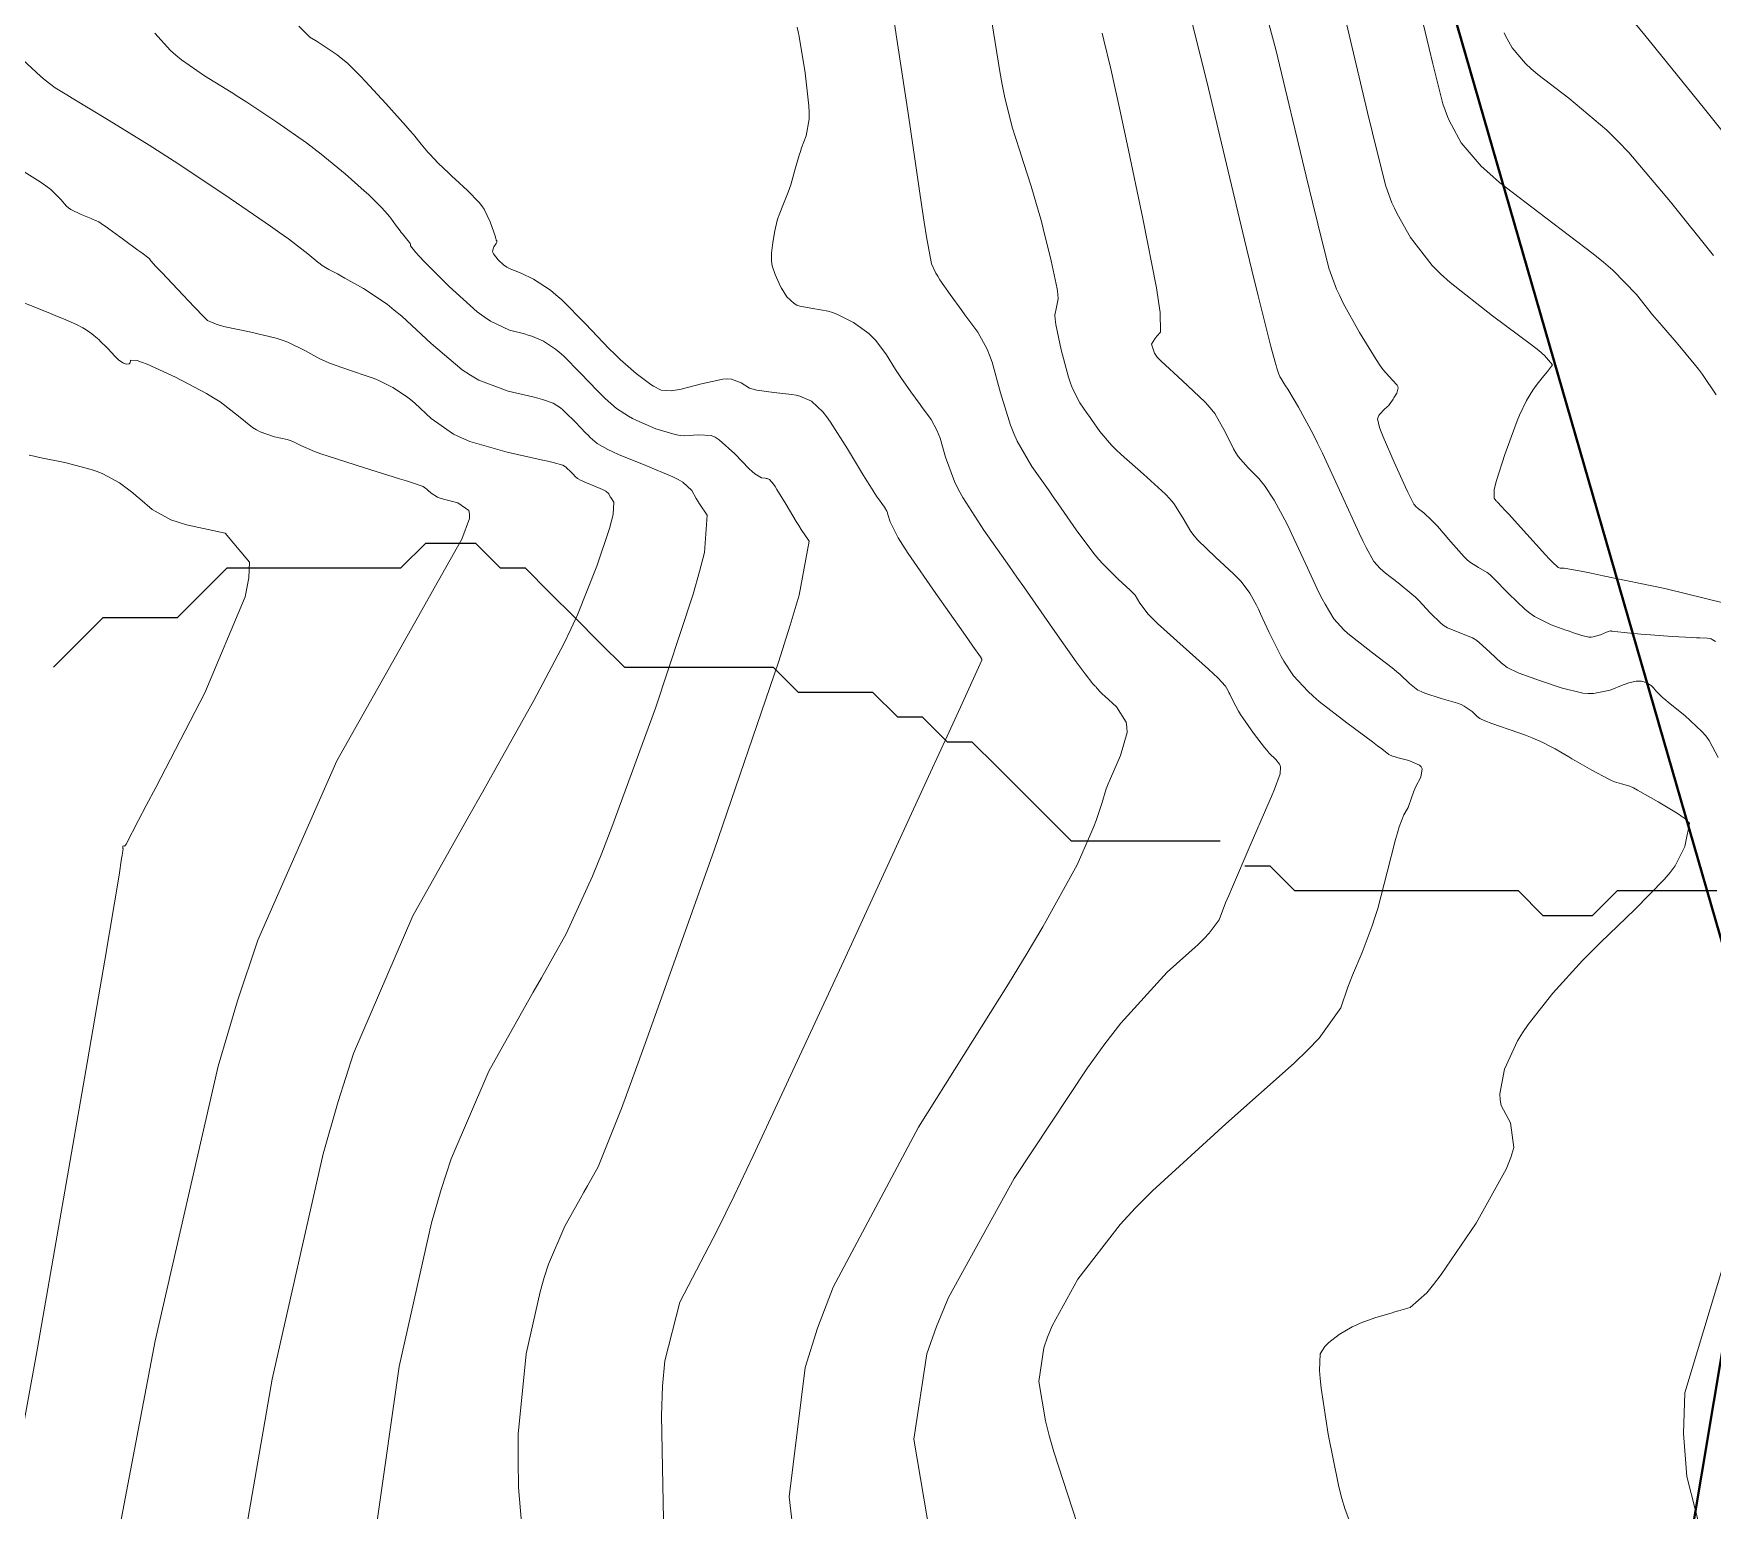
# Model space of a CAD drawing. Header units: millimetres. Extents: x 837475 to 838477, y 1189012 to 1191015.
# Drawn here: x 837596.3 to 837663.9, y 1189653.3 to 1189712.8 of the extents above; entities that cross this region are included whole.
import ezdxf

# ---------------------------------------------------------------- set-up
doc = ezdxf.new("R2010")
doc.units = ezdxf.units.MM
doc.header["$LTSCALE"] = 0.3
doc.layers.add('CORREDORVIA', color=94, linetype='Continuous', lineweight=40)
doc.layers.add('DRENAJE', color=5, linetype='Continuous', lineweight=25)
doc.layers.add('COTAS 10', color=7, linetype='Continuous', lineweight=9, true_color=0x6e3e2d)
doc.layers.add('COTAS INT', color=7, linetype='Continuous', lineweight=5, true_color=0x9fa19f)

msp = doc.modelspace()

# ---------------------------------------------------------------- linework, layer by layer
at = {"layer": 'CORREDORVIA'}
msp.add_lwpolyline([(837918.48, 1189883.493), (837925.042, 1189453.383), (837902.497, 1189217.712), (837593.191, 1189234.399), (837666.017, 1189670.117), (837623.316, 1189818.024), (837548.503, 1190011.455), (837506.88, 1190461.595), (837936.282, 1190278.252), (837938.054, 1190355.403), (837933.054, 1190517.446), (837913.685, 1190646.739), (837916.913, 1190801.892), (837910.676, 1191000.965), (838213.029, 1190992.912), (838237.174, 1190821.339), (838237.001, 1190602.875), (838240.031, 1190437.198), (838238.102, 1190145.726), (838184.199, 1189898.277), (837758.842, 1190109.914), (837918.48, 1189883.493)], dxfattribs=at)
at = {"layer": 'COTAS 10'}
for points in [[(837664.123, 1189683.618), (837663.754, 1189684.305), (837663.616, 1189684.49), (837663.462, 1189684.672), (837662.773, 1189685.314), (837662.123, 1189685.836), (837661.993, 1189685.944), (837661.884, 1189686.036), (837661.67, 1189686.233), (837661.601, 1189686.319), (837661.584, 1189686.341), (837661.567, 1189686.362), (837661.513, 1189686.431), (837661.447, 1189686.496), (837661.423, 1189686.516), (837661.396, 1189686.536), (837661.277, 1189686.612), (837661.125, 1189686.672), (837661.076, 1189686.682), (837661.026, 1189686.689), (837660.822, 1189686.689), (837660.526, 1189686.624), (837660.417, 1189686.589), (837660.297, 1189686.548), (837659.766, 1189686.338), (837659.096, 1189686.195), (837658.888, 1189686.195), (837658.671, 1189686.213), (837657.804, 1189686.421), (837656.971, 1189686.709), (837656.775, 1189686.778), (837656.593, 1189686.841), (837656.061, 1189687.028), (837655.626, 1189687.249), (837655.504, 1189687.333), (837655.383, 1189687.428), (837654.943, 1189687.852), (837654.487, 1189688.272), (837654.356, 1189688.363), (837654.222, 1189688.442), (837653.72, 1189688.64), (837653.221, 1189688.841), (837653.089, 1189688.923), (837652.96, 1189689.017), (837652.519, 1189689.451), (837652.064, 1189689.944), (837651.927, 1189690.076), (837651.785, 1189690.205), (837651.23, 1189690.651), (837650.722, 1189691.047), (837650.61, 1189691.143), (837650.51, 1189691.234), (837650.251, 1189691.516), (837649.943, 1189692.078), (837649.813, 1189692.345), (837649.663, 1189692.661), (837648.957, 1189694.205), (837648.183, 1189695.876), (837647.99, 1189696.272), (837647.806, 1189696.639), (837647.218, 1189697.723), (837646.788, 1189698.447), (837646.703, 1189698.588), (837646.634, 1189698.701), (837646.511, 1189698.894), (837646.483, 1189698.932), (837646.474, 1189698.949), (837646.465, 1189698.969), (837646.426, 1189699.061), (837646.352, 1189699.297), (837646.32, 1189699.407), (837646.283, 1189699.536), (837646.108, 1189700.164), (837645.596, 1189702.217), (837645.347, 1189703.245), (837645.051, 1189704.472), (837643.593, 1189710.563), (837642.073, 1189716.709)], [(837621.679, 1189651.527), (837621.564, 1189657.123), (837621.614, 1189658.304), (837621.7, 1189659.326), (837622.308, 1189661.69), (837623.832, 1189664.602), (837624.496, 1189665.97), (837625.265, 1189667.582), (837628.916, 1189675.43), (837632.404, 1189683.028), (837633.07, 1189684.481), (837633.607, 1189685.653), (837634.464, 1189687.535), (837634.463, 1189687.583), (837634.458, 1189687.598), (837634.452, 1189687.614), (837634.416, 1189687.678), (837634.11, 1189688.11), (837633.935, 1189688.358), (837633.72, 1189688.662), (837632.616, 1189690.221), (837631.506, 1189691.835), (837631.287, 1189692.172), (837631.106, 1189692.462), (837630.774, 1189693.112), (837630.691, 1189693.411), (837630.667, 1189693.478), (837630.643, 1189693.539), (837630.552, 1189693.704), (837630.446, 1189693.846), (837630.412, 1189693.892), (837630.376, 1189693.941), (837630.23, 1189694.142), (837629.954, 1189694.568), (837629.836, 1189694.76), (837629.701, 1189694.982), (837629.062, 1189696.052), (837628.38, 1189697.123), (837628.217, 1189697.347), (837628.066, 1189697.54), (837627.611, 1189697.974), (837627.147, 1189698.168), (837626.989, 1189698.208), (837626.819, 1189698.243), (837626.098, 1189698.323), (837625.407, 1189698.408), (837625.255, 1189698.447), (837625.12, 1189698.492), (837624.775, 1189698.709), (837624.388, 1189698.86), (837624.226, 1189698.863), (837624.041, 1189698.85), (837623.175, 1189698.662), (837622.306, 1189698.443), (837622.118, 1189698.41), (837621.954, 1189698.388), (837621.553, 1189698.408), (837621.246, 1189698.57), (837621.141, 1189698.638), (837621.028, 1189698.716), (837620.547, 1189699.082), (837619.909, 1189699.65), (837619.696, 1189699.856), (837619.468, 1189700.083), (837618.514, 1189701.078), (837617.551, 1189702.045), (837617.317, 1189702.254), (837617.097, 1189702.437), (837616.419, 1189702.888), (837615.921, 1189703.122), (837615.815, 1189703.169), (837615.722, 1189703.209), (837615.497, 1189703.289), (837615.336, 1189703.363), (837615.283, 1189703.4), (837615.225, 1189703.443), (837614.988, 1189703.658), (837614.802, 1189703.897), (837614.777, 1189703.956), (837614.764, 1189704.011), (837614.814, 1189704.187), (837614.909, 1189704.318), (837614.925, 1189704.346), (837614.936, 1189704.37), (837614.939, 1189704.425), (837614.916, 1189704.456), (837614.912, 1189704.465), (837614.909, 1189704.474), (837614.903, 1189704.505), (837614.868, 1189704.63), (837614.847, 1189704.698), (837614.819, 1189704.78), (837614.677, 1189705.196), (837614.429, 1189705.698), (837614.335, 1189705.835), (837614.231, 1189705.971), (837613.765, 1189706.453), (837613.257, 1189706.911), (837613.127, 1189707.032), (837613.001, 1189707.15), (837612.582, 1189707.555), (837612.239, 1189707.909), (837612.161, 1189707.995), (837612.09, 1189708.076), (837611.894, 1189708.323), (837611.584, 1189708.703), (837611.442, 1189708.867), (837611.275, 1189709.057), (837610.467, 1189709.953), (837609.641, 1189710.848), (837609.463, 1189711.037), (837609.307, 1189711.2), (837608.925, 1189711.575), (837608.668, 1189711.787), (837608.59, 1189711.847), (837608.509, 1189711.908), (837608.192, 1189712.131), (837607.868, 1189712.346), (837607.783, 1189712.401), (837607.699, 1189712.454), (837607.413, 1189712.631), (837606.966, 1189713.065)], [(837666.337, 1189706.28), (837663.566, 1189709.737), (837661.172, 1189712.713), (837660.65, 1189713.328)], [(837596.102, 1189695.79), (837596.305, 1189695.751), (837596.531, 1189695.706), (837597.551, 1189695.496), (837598.605, 1189695.219), (837598.852, 1189695.133), (837599.081, 1189695.042), (837599.746, 1189694.676), (837600.277, 1189694.273), (837600.42, 1189694.159), (837600.562, 1189694.042), (837601.06, 1189693.611), (837601.809, 1189693.196), (837602.108, 1189693.091), (837602.446, 1189692.989), (837604.001, 1189692.657), (837604.98, 1189691.485), (837604.956, 1189690.854), (837604.803, 1189690.091), (837603.184, 1189686.227), (837601.205, 1189682.415), (837600.825, 1189681.684), (837600.517, 1189681.094), (837600.014, 1189680.134), (837599.989, 1189680.098), (837599.979, 1189680.084), (837599.968, 1189680.067), (837599.955, 1189680.06), (837599.95, 1189680.059), (837599.943, 1189680.058), (837599.913, 1189680.06), (837599.886, 1189680.054), (837599.882, 1189680.05), (837599.879, 1189680.043), (837599.878, 1189680.008), (837599.884, 1189679.972), (837599.885, 1189679.965), (837599.886, 1189679.959), (837599.887, 1189679.948), (837599.862, 1189679.784), (837599.847, 1189679.681), (837599.828, 1189679.554), (837599.731, 1189678.887), (837599.153, 1189675.461), (837598.832, 1189673.594), (837598.44, 1189671.329), (837596.441, 1189659.834), (837594.328, 1189648.281)], [(837664.669, 1189647.557), (837662.851, 1189654.671), (837662.729, 1189656.408), (837662.773, 1189658.044), (837664.308, 1189663.114)]]:
    msp.add_lwpolyline(points, dxfattribs=at)
at = {"layer": 'COTAS INT'}
for points in [[(837644.787, 1189717.753), (837646.31, 1189712.126), (837647.531, 1189707.024), (837647.781, 1189705.988), (837647.993, 1189705.115), (837648.442, 1189703.323), (837648.753, 1189702.482), (837648.879, 1189702.21), (837649.021, 1189701.92), (837649.677, 1189700.729), (837650.347, 1189699.642), (837650.499, 1189699.418), (837650.635, 1189699.227), (837651.004, 1189698.815), (837651.196, 1189698.615), (837651.221, 1189698.558), (837651.233, 1189698.5), (837651.176, 1189698.288), (837651.056, 1189698.098), (837651.029, 1189698.055), (837651.005, 1189698.016), (837650.94, 1189697.911), (837650.868, 1189697.818), (837650.839, 1189697.787), (837650.806, 1189697.754), (837650.655, 1189697.615), (837650.508, 1189697.466), (837650.477, 1189697.426), (837650.451, 1189697.388), (837650.396, 1189697.254), (837650.484, 1189696.909), (837650.548, 1189696.738), (837650.629, 1189696.533), (837651.067, 1189695.519), (837651.525, 1189694.511), (837651.619, 1189694.309), (837651.698, 1189694.142), (837651.865, 1189693.821), (837651.97, 1189693.706), (837652.011, 1189693.669), (837652.056, 1189693.63), (837652.263, 1189693.47), (837652.575, 1189693.184), (837652.687, 1189693.066), (837652.811, 1189692.931), (837653.351, 1189692.302), (837653.897, 1189691.695), (837654.024, 1189691.573), (837654.14, 1189691.472), (837654.473, 1189691.276), (837654.818, 1189691.076), (837654.942, 1189690.973), (837655.079, 1189690.849), (837655.676, 1189690.23), (837656.352, 1189689.577), (837656.539, 1189689.432), (837656.725, 1189689.302), (837657.396, 1189688.963), (837657.99, 1189688.752), (837658.129, 1189688.703), (837658.257, 1189688.658), (837658.623, 1189688.53), (837658.917, 1189688.473), (837658.999, 1189688.473), (837659.081, 1189688.48), (837659.377, 1189688.561), (837659.62, 1189688.662), (837659.668, 1189688.681), (837659.708, 1189688.696), (837659.781, 1189688.719), (837659.803, 1189688.716), (837659.81, 1189688.716), (837659.817, 1189688.715), (837659.848, 1189688.711), (837659.962, 1189688.698), (837660.457, 1189688.64), (837661.004, 1189688.587), (837661.193, 1189688.571), (837661.398, 1189688.556), (837662.27, 1189688.499), (837663.079, 1189688.452), (837663.244, 1189688.444), (837663.384, 1189688.437), (837663.674, 1189688.427), (837663.8, 1189688.407), (837663.836, 1189688.394), (837663.873, 1189688.377), (837664.01, 1189688.288)], [(837651.742, 1189715.25), (837652.479, 1189712.173), (837652.63, 1189711.548), (837652.758, 1189711.022), (837653.029, 1189709.941), (837653.216, 1189709.434), (837653.292, 1189709.269), (837653.378, 1189709.095), (837653.774, 1189708.376), (837654.578, 1189707.433), (837654.921, 1189707.117), (837655.317, 1189706.776), (837657.182, 1189705.346), (837659.084, 1189703.907), (837659.503, 1189703.562), (837659.874, 1189703.239), (837660.828, 1189702.261), (837661.481, 1189701.448), (837661.664, 1189701.228), (837661.847, 1189701.011), (837662.514, 1189700.245), (837663.156, 1189699.479), (837663.323, 1189699.262), (837663.485, 1189699.042), (837664.033, 1189698.228)], [(837634.822, 1189713.574), (837635.191, 1189711.245), (837635.287, 1189710.724), (837635.38, 1189710.255), (837635.692, 1189709.007), (837635.987, 1189708.093), (837636.07, 1189707.835), (837636.153, 1189707.575), (837636.456, 1189706.62), (837636.766, 1189705.571), (837636.853, 1189705.252), (837636.941, 1189704.921), (837637.266, 1189703.624), (837637.499, 1189702.499), (837637.53, 1189702.277), (837637.546, 1189702.093), (837637.481, 1189701.753), (837637.411, 1189701.435), (837637.423, 1189701.267), (837637.449, 1189701.063), (837637.659, 1189700.034), (837637.957, 1189698.942), (837638.039, 1189698.698), (837638.121, 1189698.479), (837638.415, 1189697.901), (837638.716, 1189697.474), (837638.803, 1189697.351), (837638.891, 1189697.225), (837639.22, 1189696.754), (837639.696, 1189696.193), (837639.876, 1189696.012), (837640.078, 1189695.819), (837640.982, 1189695.027), (837641.859, 1189694.231), (837642.043, 1189694.035), (837642.201, 1189693.85), (837642.562, 1189693.272), (837642.883, 1189692.72), (837643.017, 1189692.552), (837643.17, 1189692.377), (837643.885, 1189691.688), (837644.608, 1189691.02), (837644.767, 1189690.858), (837644.907, 1189690.706), (837645.263, 1189690.239), (837645.527, 1189689.752), (837645.61, 1189689.588), (837645.697, 1189689.41), (837646.044, 1189688.659), (837646.422, 1189687.883), (837646.528, 1189687.688), (837646.634, 1189687.503), (837647.023, 1189686.907), (837647.59, 1189686.289), (837647.809, 1189686.09), (837648.055, 1189685.879), (837649.164, 1189685.015), (837650.204, 1189684.247), (837650.406, 1189684.096), (837650.571, 1189683.972), (837650.855, 1189683.749), (837651.003, 1189683.682), (837651.082, 1189683.656), (837651.178, 1189683.628), (837651.663, 1189683.502), (837652.097, 1189683.311), (837652.161, 1189683.241), (837652.201, 1189683.164), (837652.141, 1189682.826), (837651.949, 1189682.459), (837651.906, 1189682.364), (837651.866, 1189682.271), (837651.758, 1189681.96), (837651.663, 1189681.683), (837651.633, 1189681.611), (837651.6, 1189681.542), (837651.467, 1189681.31), (837651.275, 1189680.824), (837651.206, 1189680.595), (837651.129, 1189680.324), (837650.796, 1189679.003), (837650.409, 1189677.541), (837650.3, 1189677.181), (837650.19, 1189676.841), (837649.782, 1189675.774), (837649.398, 1189674.859), (837649.303, 1189674.614), (837649.212, 1189674.374), (837648.922, 1189673.537), (837648.055, 1189672.327), (837647.6, 1189671.851), (837647.052, 1189671.314), (837644.295, 1189668.867), (837641.336, 1189666.177), (837640.659, 1189665.487), (837640.044, 1189664.822), (837638.34, 1189662.617), (837637.306, 1189660.739), (837637.114, 1189660.279), (837636.963, 1189659.846), (837636.758, 1189658.501), (837637.034, 1189656.909), (837637.186, 1189656.32), (837637.371, 1189655.668), (837638.312, 1189652.777)], [(837649.026, 1189713.688), (837650.005, 1189709.599), (837650.206, 1189708.768), (837650.376, 1189708.068), (837650.735, 1189706.632), (837650.985, 1189705.958), (837651.085, 1189705.74), (837651.2, 1189705.507), (837651.725, 1189704.553), (837652.606, 1189703.434), (837652.944, 1189703.099), (837653.323, 1189702.752), (837655.031, 1189701.406), (837656.602, 1189700.239), (837656.895, 1189700.006), (837657.126, 1189699.811), (837657.447, 1189699.43), (837657.334, 1189699.273), (837657.292, 1189699.219), (837657.244, 1189699.161), (837657.033, 1189698.913), (837656.788, 1189698.605), (837656.72, 1189698.508), (837656.652, 1189698.407), (837656.405, 1189698), (837656.121, 1189697.4), (837656.029, 1189697.176), (837655.931, 1189696.927), (837655.531, 1189695.821), (837655.198, 1189694.779), (837655.143, 1189694.57), (837655.103, 1189694.397), (837655.093, 1189694.058), (837655.17, 1189693.967), (837655.185, 1189693.95), (837655.199, 1189693.936), (837655.226, 1189693.911), (837655.414, 1189693.71), (837655.529, 1189693.584), (837655.671, 1189693.427), (837656.409, 1189692.608), (837657.16, 1189691.783), (837657.31, 1189691.624), (837657.435, 1189691.494), (837657.677, 1189691.272), (837657.761, 1189691.251), (837657.787, 1189691.247), (837657.814, 1189691.245), (837657.92, 1189691.243), (837658.609, 1189691.119), (837659.003, 1189691.04), (837659.486, 1189690.941), (837661.966, 1189690.42), (837664.43, 1189689.824)], [(837601.164, 1189712.792), (837601.806, 1189712.084), (837602.017, 1189711.896), (837602.242, 1189711.711), (837603.174, 1189711.072), (837604.245, 1189710.41), (837604.557, 1189710.211), (837604.877, 1189710.005), (837606.087, 1189709.202), (837607.272, 1189708.367), (837607.575, 1189708.141), (837607.867, 1189707.917), (837608.83, 1189707.125), (837609.599, 1189706.443), (837609.768, 1189706.288), (837609.918, 1189706.149), (837610.301, 1189705.768), (837610.545, 1189705.488), (837610.607, 1189705.412), (837610.667, 1189705.337), (837610.865, 1189705.07), (837611.043, 1189704.824), (837611.091, 1189704.762), (837611.138, 1189704.702), (837611.302, 1189704.507), (837611.424, 1189704.355), (837611.444, 1189704.323), (837611.459, 1189704.294), (837611.463, 1189704.226), (837611.681, 1189703.95), (837611.83, 1189703.791), (837612.018, 1189703.596), (837613.018, 1189702.592), (837614.152, 1189701.569), (837614.424, 1189701.361), (837614.679, 1189701.187), (837615.448, 1189700.831), (837616.054, 1189700.677), (837616.206, 1189700.63), (837616.35, 1189700.581), (837616.814, 1189700.39), (837617.298, 1189700.069), (837617.455, 1189699.938), (837617.622, 1189699.789), (837618.31, 1189699.099), (837618.991, 1189698.388), (837619.153, 1189698.226), (837619.305, 1189698.079), (837619.761, 1189697.673), (837620.237, 1189697.361), (837620.401, 1189697.274), (837620.58, 1189697.185), (837621.342, 1189696.86), (837622.125, 1189696.623), (837622.316, 1189696.59), (837622.495, 1189696.571), (837623.051, 1189696.619), (837623.571, 1189696.586), (837623.727, 1189696.516), (837623.89, 1189696.419), (837624.522, 1189695.848), (837625.094, 1189695.247), (837625.218, 1189695.132), (837625.327, 1189695.039), (837625.598, 1189694.885), (837625.753, 1189694.868), (837625.79, 1189694.861), (837625.824, 1189694.852), (837625.924, 1189694.81), (837626.076, 1189694.626), (837626.142, 1189694.527), (837626.219, 1189694.408), (837626.587, 1189693.804), (837626.996, 1189693.129), (837627.099, 1189692.964), (837627.198, 1189692.808), (837627.519, 1189692.327), (837627.11, 1189690.164), (837626.749, 1189688.948), (837626.28, 1189687.466), (837623.69, 1189679.884), (837620.971, 1189672.255), (837620.42, 1189670.743), (837619.958, 1189669.491), (837619.018, 1189667.136), (837618.589, 1189666.37), (837618.448, 1189666.119), (837618.298, 1189665.852), (837617.675, 1189664.748), (837617.019, 1189663.223), (837616.848, 1189662.69), (837616.681, 1189662.109), (837616.116, 1189659.611), (837615.802, 1189656.377), (837615.794, 1189655.332), (837615.819, 1189654.223), (837616.196, 1189649.676)], [(837627.286, 1189648.897), (837626.705, 1189653.852), (837627.352, 1189659.063), (837627.849, 1189660.646), (837628.484, 1189662.29), (837631.924, 1189668.732), (837635.543, 1189674.514), (837636.291, 1189675.741), (837636.928, 1189676.806), (837638.309, 1189679.303), (837638.863, 1189680.556), (837638.979, 1189680.837), (837639.078, 1189681.09), (837639.298, 1189681.764), (837639.482, 1189682.357), (837639.558, 1189682.559), (837639.645, 1189682.777), (837640.049, 1189683.697), (837640.315, 1189684.623), (837640.314, 1189684.845), (837640.282, 1189685.051), (837639.898, 1189685.667), (837639.417, 1189686.092), (837639.323, 1189686.178), (837639.247, 1189686.25), (837639.114, 1189686.395), (837639.075, 1189686.457), (837639.058, 1189686.477), (837639.038, 1189686.498), (837638.945, 1189686.583), (837638.627, 1189686.985), (837638.466, 1189687.206), (837638.274, 1189687.473), (837637.317, 1189688.835), (837636.185, 1189690.457), (837635.883, 1189690.888), (837635.585, 1189691.313), (837634.549, 1189692.781), (837633.7, 1189694.094), (837633.52, 1189694.42), (837633.364, 1189694.729), (837633, 1189695.71), (837632.786, 1189696.474), (837632.725, 1189696.647), (837632.662, 1189696.803), (837632.43, 1189697.227), (837632.159, 1189697.59), (837632.072, 1189697.708), (837631.98, 1189697.833), (837631.605, 1189698.348), (837631.206, 1189698.919), (837631.099, 1189699.081), (837630.994, 1189699.243), (837630.625, 1189699.841), (837630.204, 1189700.409), (837630.064, 1189700.552), (837629.916, 1189700.69), (837629.298, 1189701.138), (837628.633, 1189701.474), (837628.454, 1189701.541), (837628.278, 1189701.597), (837627.663, 1189701.703), (837627.137, 1189701.795), (837627.018, 1189701.841), (837626.909, 1189701.896), (837626.612, 1189702.172), (837626.404, 1189702.513), (837626.352, 1189702.61), (837626.302, 1189702.708), (837626.142, 1189703.069), (837626.033, 1189703.423), (837626.015, 1189703.517), (837626.002, 1189703.609), (837625.999, 1189703.924), (837626.038, 1189704.247), (837626.052, 1189704.344), (837626.068, 1189704.443), (837626.135, 1189704.83), (837626.234, 1189705.244), (837626.27, 1189705.36), (837626.31, 1189705.478), (837626.483, 1189705.909), (837626.674, 1189706.385), (837626.724, 1189706.531), (837626.773, 1189706.682), (837626.943, 1189707.277), (837627.112, 1189707.873), (837627.161, 1189708.026), (837627.21, 1189708.173), (837627.398, 1189708.658), (837627.51, 1189709.318), (837627.512, 1189709.576), (837627.502, 1189709.867), (837627.361, 1189711.187), (837627.111, 1189712.652), (837627.032, 1189713.033)], [(837630.951, 1189713.161), (837631.513, 1189709.468), (837632.043, 1189705.883), (837632.152, 1189705.174), (837632.245, 1189704.588), (837632.446, 1189703.495), (837632.618, 1189703.128), (837632.693, 1189703), (837632.78, 1189702.86), (837633.193, 1189702.259), (837633.663, 1189701.616), (837633.785, 1189701.45), (837633.905, 1189701.289), (837634.309, 1189700.75), (837634.682, 1189700.067), (837634.782, 1189699.816), (837634.881, 1189699.538), (837635.226, 1189698.307), (837635.622, 1189696.997), (837635.754, 1189696.668), (837635.895, 1189696.353), (837636.482, 1189695.341), (837637.151, 1189694.393), (837637.343, 1189694.12), (837637.538, 1189693.841), (837638.268, 1189692.794), (837638.985, 1189691.833), (837639.171, 1189691.609), (837639.353, 1189691.402), (837639.964, 1189690.805), (837640.449, 1189690.364), (837640.55, 1189690.256), (837640.638, 1189690.154), (837640.838, 1189689.834), (837641.169, 1189689.394), (837641.34, 1189689.217), (837641.545, 1189689.015), (837642.572, 1189688.085), (837643.595, 1189687.18), (837643.799, 1189686.994), (837643.967, 1189686.835), (837644.286, 1189686.497), (837644.388, 1189686.309), (837644.42, 1189686.245), (837644.453, 1189686.177), (837644.588, 1189685.887), (837644.802, 1189685.493), (837644.885, 1189685.359), (837644.98, 1189685.215), (837645.41, 1189684.602), (837645.851, 1189684.023), (837645.953, 1189683.899), (837646.046, 1189683.792), (837646.308, 1189683.537), (837646.458, 1189683.359), (837646.481, 1189683.299), (837646.495, 1189683.236), (837646.479, 1189682.969), (837646.252, 1189682.346), (837646.134, 1189682.058), (837645.992, 1189681.718), (837645.279, 1189680.074), (837644.557, 1189678.416), (837644.409, 1189678.068), (837644.284, 1189677.768), (837644.02, 1189677.088), (837643.629, 1189676.543), (837643.424, 1189676.329), (837643.177, 1189676.087), (837641.935, 1189674.984), (837640.067, 1189672.93), (837639.425, 1189672.088), (837638.729, 1189671.128), (837635.766, 1189666.673), (837633.13, 1189661.884), (837632.64, 1189660.712), (837632.255, 1189659.608), (837631.732, 1189656.176), (837632.401, 1189652.212)], [(837639.321, 1189712.79), (837639.387, 1189712.509), (837639.661, 1189711.346), (837640.042, 1189709.642), (837640.176, 1189709.021), (837640.322, 1189708.336), (837640.955, 1189705.321), (837641.497, 1189702.529), (837641.587, 1189701.984), (837641.651, 1189701.538), (837641.662, 1189700.751), (837641.511, 1189700.59), (837641.471, 1189700.539), (837641.433, 1189700.485), (837641.303, 1189700.265), (837641.417, 1189699.896), (837641.533, 1189699.747), (837641.685, 1189699.579), (837642.536, 1189698.805), (837643.467, 1189697.933), (837643.669, 1189697.703), (837643.846, 1189697.479), (837644.286, 1189696.711), (837644.597, 1189696.046), (837644.693, 1189695.887), (837644.795, 1189695.738), (837645.198, 1189695.291), (837645.621, 1189694.861), (837645.735, 1189694.723), (837645.847, 1189694.577), (837646.24, 1189693.981), (837646.667, 1189693.196), (837646.8, 1189692.93), (837646.94, 1189692.643), (837647.501, 1189691.432), (837648.042, 1189690.272), (837648.17, 1189690.017), (837648.289, 1189689.79), (837648.637, 1189689.211), (837649.05, 1189688.762), (837649.21, 1189688.617), (837649.389, 1189688.463), (837650.197, 1189687.833), (837650.995, 1189687.226), (837651.167, 1189687.086), (837651.318, 1189686.958), (837651.687, 1189686.6), (837652.024, 1189686.339), (837652.154, 1189686.273), (837652.301, 1189686.21), (837652.966, 1189686.004), (837653.626, 1189685.809), (837653.769, 1189685.752), (837653.896, 1189685.694), (837654.21, 1189685.475), (837654.414, 1189685.278), (837654.47, 1189685.235), (837654.526, 1189685.196), (837654.727, 1189685.094), (837655.011, 1189684.994), (837655.12, 1189684.956), (837655.24, 1189684.914), (837655.783, 1189684.727), (837656.358, 1189684.518), (837656.5, 1189684.463), (837656.634, 1189684.409), (837657.054, 1189684.223), (837657.392, 1189684.055), (837657.474, 1189684.012), (837657.551, 1189683.97), (837657.788, 1189683.833), (837658.104, 1189683.644), (837658.231, 1189683.571), (837658.374, 1189683.488), (837659.034, 1189683.11), (837659.687, 1189682.759), (837659.826, 1189682.694), (837659.946, 1189682.642), (837660.229, 1189682.567), (837660.556, 1189682.464), (837660.704, 1189682.394), (837660.877, 1189682.307), (837661.709, 1189681.84), (837662.507, 1189681.353), (837662.658, 1189681.252), (837662.779, 1189681.166), (837662.964, 1189680.978), (837662.927, 1189680.778), (837662.909, 1189680.685), (837662.886, 1189680.575), (837662.775, 1189680.039), (837662.384, 1189679.259), (837662.185, 1189678.995), (837661.947, 1189678.71), (837660.761, 1189677.508), (837659.377, 1189676.177), (837659.014, 1189675.81), (837658.66, 1189675.445), (837657.457, 1189674.135), (837656.463, 1189672.873), (837656.241, 1189672.539), (837656.042, 1189672.21), (837655.516, 1189671.077), (837655.324, 1189670.08), (837655.336, 1189669.838), (837655.377, 1189669.61), (837655.756, 1189668.907), (837655.887, 1189667.919), (837655.77, 1189667.511), (837655.586, 1189667.045), (837654.369, 1189664.877), (837652.96, 1189662.804), (837652.654, 1189662.398), (837652.386, 1189662.066), (837651.723, 1189661.472), (837651.253, 1189661.338), (837651.106, 1189661.295), (837650.952, 1189661.25), (837650.334, 1189661.067), (837649.704, 1189660.842), (837649.541, 1189660.771), (837649.384, 1189660.696), (837648.862, 1189660.393), (837648.447, 1189660.072), (837648.358, 1189659.986), (837648.28, 1189659.901), (837648.088, 1189659.605), (837648.065, 1189658.933), (837648.092, 1189658.612), (837648.134, 1189658.232), (837648.409, 1189656.37), (837648.825, 1189654.319), (837648.956, 1189653.819), (837649.094, 1189653.349), (837649.652, 1189651.897)], [(837663.929, 1189703.841), (837662.197, 1189705.999), (837660.523, 1189707.976), (837660.076, 1189708.445), (837659.637, 1189708.879), (837658.109, 1189710.166), (837656.857, 1189711.126), (837656.592, 1189711.355), (837656.361, 1189711.567), (837655.822, 1189712.2), (837655.556, 1189712.682), (837655.499, 1189712.799)], [(837595.48, 1189712.067), (837596.387, 1189711.221), (837596.581, 1189711.047), (837596.749, 1189710.9), (837597.15, 1189710.586), (837597.628, 1189710.299), (837597.846, 1189710.168), (837599.329, 1189709.277), (837600.936, 1189708.279), (837601.43, 1189707.962), (837601.946, 1189707.628), (837603.983, 1189706.273), (837605.82, 1189705.015), (837606.208, 1189704.742), (837606.545, 1189704.501), (837607.328, 1189703.902), (837607.727, 1189703.57), (837607.822, 1189703.497), (837607.91, 1189703.433), (837608.171, 1189703.272), (837608.518, 1189703.091), (837608.659, 1189703.014), (837608.821, 1189702.926), (837609.569, 1189702.509), (837610.521, 1189701.869), (837610.812, 1189701.64), (837611.113, 1189701.388), (837612.299, 1189700.289), (837613.541, 1189699.236), (837613.879, 1189699.014), (837614.213, 1189698.821), (837615.399, 1189698.373), (837616.387, 1189698.145), (837616.597, 1189698.091), (837616.779, 1189698.041), (837617.209, 1189697.893), (837617.499, 1189697.701), (837617.593, 1189697.622), (837617.694, 1189697.533), (837618.106, 1189697.119), (837618.513, 1189696.694), (837618.611, 1189696.596), (837618.702, 1189696.508), (837618.975, 1189696.265), (837619.416, 1189696.018), (837619.614, 1189695.928), (837619.843, 1189695.827), (837620.943, 1189695.385), (837622.024, 1189694.924), (837622.242, 1189694.811), (837622.424, 1189694.705), (837622.788, 1189694.376), (837622.964, 1189694.049), (837623.027, 1189693.944), (837623.097, 1189693.833), (837623.403, 1189693.376), (837623.297, 1189691.882), (837623.107, 1189691.116), (837622.847, 1189690.197), (837621.329, 1189685.606), (837619.577, 1189680.814), (837619.169, 1189679.768), (837618.795, 1189678.845), (837617.726, 1189676.526), (837616.732, 1189674.752), (837616.406, 1189674.171), (837616.058, 1189673.552), (837614.615, 1189670.996), (837613.097, 1189667.463), (837612.7, 1189666.229), (837612.314, 1189664.883), (837611.005, 1189659.098), (837610.124, 1189652.891)], [(837595.367, 1189707.545), (837596.545, 1189706.802), (837596.783, 1189706.635), (837596.983, 1189706.486), (837597.387, 1189706.089), (837597.607, 1189705.822), (837597.69, 1189705.755), (837597.783, 1189705.691), (837598.2, 1189705.482), (837598.601, 1189705.323), (837598.684, 1189705.289), (837598.754, 1189705.26), (837598.907, 1189705.193), (837599.104, 1189705.061), (837599.203, 1189704.991), (837599.321, 1189704.907), (837599.906, 1189704.48), (837600.487, 1189704.054), (837600.602, 1189703.97), (837600.697, 1189703.9), (837600.877, 1189703.77), (837600.929, 1189703.727), (837600.944, 1189703.711), (837600.958, 1189703.695), (837601.013, 1189703.624), (837601.212, 1189703.398), (837601.318, 1189703.283), (837601.446, 1189703.145), (837602.092, 1189702.461), (837602.755, 1189701.765), (837602.894, 1189701.621), (837603.014, 1189701.497), (837603.285, 1189701.222), (837603.634, 1189701.067), (837603.803, 1189701.018), (837604.003, 1189700.966), (837604.986, 1189700.758), (837606.048, 1189700.507), (837606.298, 1189700.428), (837606.529, 1189700.346), (837607.203, 1189700.016), (837607.813, 1189699.678), (837608.004, 1189699.59), (837608.205, 1189699.506), (837609.009, 1189699.223), (837609.805, 1189698.955), (837609.999, 1189698.879), (837610.183, 1189698.804), (837610.757, 1189698.525), (837611.299, 1189698.162), (837611.463, 1189698.033), (837611.633, 1189697.891), (837612.299, 1189697.274), (837613.197, 1189696.64), (837613.513, 1189696.488), (837613.859, 1189696.346), (837615.35, 1189695.915), (837616.719, 1189695.613), (837616.988, 1189695.551), (837617.208, 1189695.5), (837617.604, 1189695.396), (837617.7, 1189695.332), (837617.732, 1189695.306), (837617.765, 1189695.277), (837617.901, 1189695.14), (837618.036, 1189694.999), (837618.069, 1189694.967), (837618.099, 1189694.938), (837618.189, 1189694.857), (837618.335, 1189694.775), (837618.4, 1189694.745), (837618.477, 1189694.712), (837618.841, 1189694.566), (837619.199, 1189694.413), (837619.271, 1189694.376), (837619.331, 1189694.34), (837619.452, 1189694.232), (837619.51, 1189694.123), (837619.531, 1189694.089), (837619.554, 1189694.052), (837619.655, 1189693.901), (837619.62, 1189693.406), (837619.557, 1189693.152), (837619.471, 1189692.848), (837618.969, 1189691.328), (837618.183, 1189689.372), (837617.918, 1189688.793), (837617.633, 1189688.199), (837616.434, 1189685.916), (837614.876, 1189683.133), (837614.364, 1189682.223), (837613.818, 1189681.253), (837611.556, 1189677.244), (837609.174, 1189671.704), (837608.552, 1189669.768), (837607.946, 1189667.658), (837605.894, 1189658.586), (837604.385, 1189649.916)], [(837599.244, 1189649.976), (837601.176, 1189660.132), (837603.724, 1189671.195), (837604.502, 1189673.822), (837605.312, 1189676.26), (837608.497, 1189683.492), (837611.331, 1189688.51), (837611.92, 1189689.554), (837612.423, 1189690.446), (837613.532, 1189692.419), (837613.844, 1189693.247), (837613.844, 1189693.418), (837613.808, 1189693.563), (837613.367, 1189693.877), (837612.788, 1189694.026), (837612.664, 1189694.067), (837612.556, 1189694.109), (837612.3, 1189694.259), (837612.156, 1189694.392), (837612.119, 1189694.423), (837612.084, 1189694.451), (837611.967, 1189694.529), (837611.539, 1189694.682), (837611.307, 1189694.757), (837611.027, 1189694.846), (837609.605, 1189695.287), (837608.152, 1189695.749), (837607.853, 1189695.851), (837607.597, 1189695.943), (837607.045, 1189696.185), (837606.722, 1189696.343), (837606.612, 1189696.382), (837606.492, 1189696.42), (837605.983, 1189696.54), (837605.414, 1189696.733), (837605.257, 1189696.817), (837605.1, 1189696.913), (837604.533, 1189697.371), (837603.799, 1189697.941), (837603.537, 1189698.109), (837603.249, 1189698.281), (837601.996, 1189698.935), (837600.855, 1189699.455), (837600.638, 1189699.542), (837600.463, 1189699.604), (837600.19, 1189699.622), (837600.169, 1189699.51), (837600.154, 1189699.491), (837600.135, 1189699.476), (837600.033, 1189699.466), (837599.906, 1189699.505), (837599.871, 1189699.522), (837599.836, 1189699.541), (837599.712, 1189699.635), (837599.564, 1189699.778), (837599.514, 1189699.828), (837599.46, 1189699.884), (837599.233, 1189700.125), (837598.987, 1189700.376), (837598.921, 1189700.438), (837598.855, 1189700.497), (837598.626, 1189700.682), (837598.397, 1189700.839), (837598.332, 1189700.88), (837598.266, 1189700.92), (837598.021, 1189701.054), (837597.497, 1189701.284), (837597.255, 1189701.384), (837596.97, 1189701.5), (837595.592, 1189702.049)]]:
    msp.add_lwpolyline(points, dxfattribs=at)
at = {"layer": 'DRENAJE'}
for points in [[(837597.083, 1189687.258, 0), (837598.082, 1189688.258, 0), (837599.082, 1189689.257, 0), (837602.081, 1189689.257, 0), (837604.08, 1189691.257, 0), (837611.078, 1189691.257, 0), (837612.078, 1189692.256, 0), (837614.077, 1189692.256, 0), (837615.077, 1189691.257, 0), (837616.076, 1189691.257, 0), (837617.076, 1189690.257, 0), (837618.076, 1189689.257, 0), (837619.075, 1189688.258, 0), (837620.075, 1189687.258, 0), (837626.073, 1189687.258, 0), (837627.072, 1189686.258, 0), (837630.071, 1189686.258, 0), (837631.071, 1189685.259, 0), (837632.071, 1189685.259, 0), (837633.07, 1189684.259, 0), (837634.07, 1189684.259, 0), (837635.07, 1189683.259, 0), (837636.069, 1189682.26, 0), (837637.069, 1189681.26, 0), (837638.069, 1189680.26, 0), (837639.068, 1189680.26, 0), (837644.067, 1189680.26, 0)], [(837645.066, 1189679.261, 0), (837646.066, 1189679.261, 0), (837647.066, 1189678.261, 0), (837656.063, 1189678.261, 0), (837657.062, 1189677.261, 0), (837659.062, 1189677.261, 0), (837660.061, 1189678.261, 0), (837664.06, 1189678.261, 0)]]:
    msp.add_polyline3d(points, dxfattribs=at)

doc.saveas('drawing.dxf')
